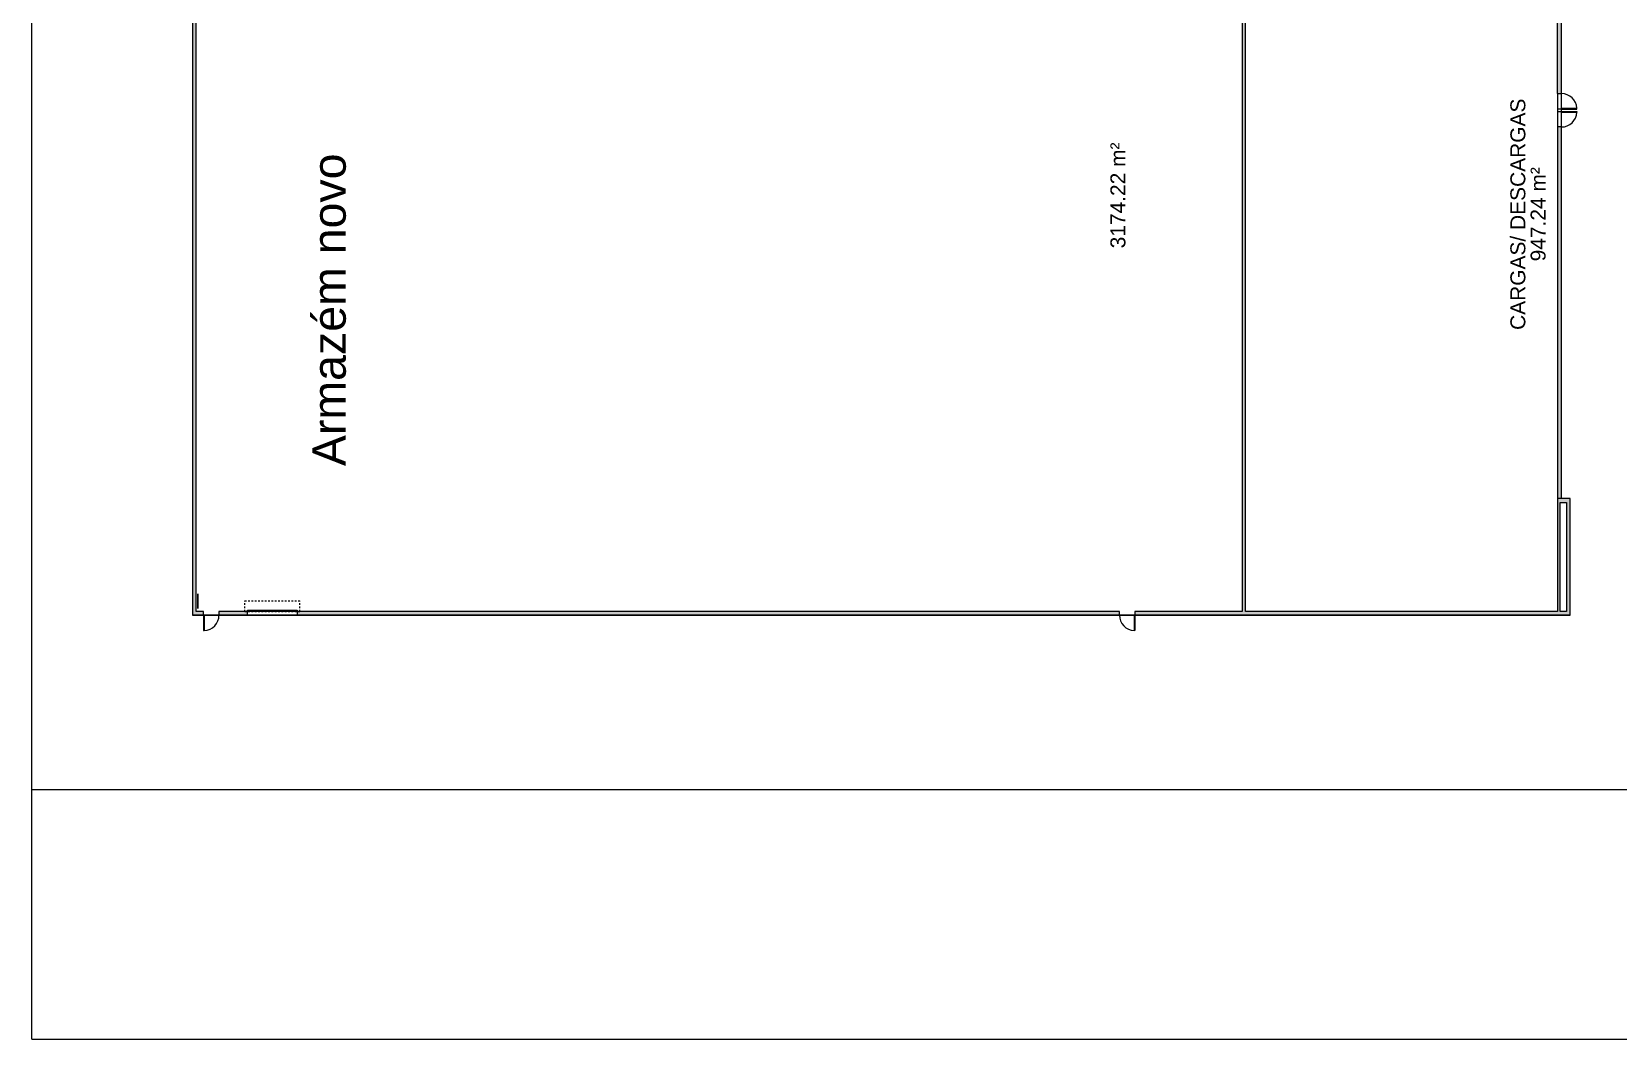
# Model space of a CAD drawing. Header units: millimetres. Extents: x -32 to 1412, y -324 to 2887.
# Drawn here: x 970.3 to 1065.6, y 1829 to 1889.6 of the extents above; entities that cross this region are included whole.
import ezdxf

# ---------------------------------------------------------------- set-up
doc = ezdxf.new("R2010")
doc.units = ezdxf.units.MM
doc.header["$LTSCALE"] = 0.5
doc.linetypes.add('Tracejado - 0_53_0_53', pattern=[0.00106, 0.00053, -0.00053])
doc.layers.get('0').update_dxf_attribs({"linetype": 'CONTINUOUS'})
for name, color, linetype, lineweight in [('Anotações', 7, 'CONTINUOUS', 5), ('Arq_Paredes', 7, 'CONTINUOUS', 5), ('Arq_Paredes_C', 7, 'CONTINUOUS', 9), ('Arq_pavimentos', 7, 'CONTINUOUS', 5), ('Arq_Portas', 7, 'CONTINUOUS', 5), ('Arq_Portas Folhas C', 7, 'CONTINUOUS', 9), ('arquitetura', 252, 'CONTINUOUS', 5), ('Simbologia', 5, 'CONTINUOUS', 18)]:
    doc.layers.add(name, color=color, linetype=linetype, lineweight=lineweight)
doc.layers.add('ESQUADRIA', color=7, linetype='CONTINUOUS')
doc.styles.add('Arial nw', font='ARIALN.TTF')
doc.styles.add('Arial_5', font='arial.ttf', dxfattribs={"height": 0.9})

msp = doc.modelspace()

# ---------------------------------------------------------------- hatches: boundary and pattern name
at = {"layer": 'Arq_Paredes'}
for points in [[(980.167, 1905.224), (979.941, 1905.224), (979.941, 1854.502), (980.167, 1854.502), (980.167, 1904.584)], [(1043.227, 1905.224), (1043.027, 1905.224), (1043.027, 1854.728), (1043.227, 1854.728), (1043.227, 1889.292)], [(1062.136, 1861.276), (1061.986, 1861.276), (1061.986, 1854.728), (1062.136, 1854.728)], [(1062.741, 1854.502), (1062.741, 1861.502), (1062.515, 1861.502), (1062.515, 1854.502)]]:
    msp.add_hatch(color=252, dxfattribs=at).paths.add_polyline_path(points, flags=0)
h = msp.add_hatch(color=252, dxfattribs=at)
h.dxf.hatch_style = 1
h.paths.add_polyline_path([(1061.986, 1904.525), (1061.986, 1903.473), (1062.212, 1903.473), (1062.212, 1904.525)])
h.paths.add_polyline_path([(1061.986, 1883.835), (1061.986, 1861.502), (1062.212, 1861.502), (1062.212, 1883.835)])
h.paths.add_polyline_path([(1061.986, 1896.273), (1061.986, 1896.123), (1061.986, 1885.838), (1062.212, 1885.838), (1062.212, 1896.273)])
h.paths.add_polyline_path([(1061.986, 1902.398), (1061.986, 1901.423), (1061.986, 1901.273), (1062.212, 1901.273), (1062.212, 1902.398)])
h.paths.add_polyline_path([(1062.515, 1861.502), (1061.986, 1861.502), (1061.986, 1861.276), (1062.515, 1861.276)])
h = msp.add_hatch(color=252, dxfattribs=at)
h.paths.add_polyline_path([(1062.515, 1854.728), (1036.586, 1854.728), (1036.586, 1854.502), (1062.515, 1854.502)], flags=0)
h.paths.add_polyline_path([(1035.656, 1854.502), (1035.656, 1854.728), (986.246, 1854.728), (986.246, 1854.502), (1033.424, 1854.502)], flags=0)
h.paths.add_polyline_path([(983.246, 1854.728), (981.537, 1854.728), (981.537, 1854.502), (983.246, 1854.502)], flags=0)
h.paths.add_polyline_path([(980.607, 1854.502), (980.607, 1854.728), (980.167, 1854.728), (980.167, 1854.502)], flags=0)

# ---------------------------------------------------------------- linework, layer by layer
at = {"color": 252}
for q in [(1061.986, 1896.123), (1061.986, 1883.835)]:
    msp.add_line((1061.986, 1885.838), q, dxfattribs=at)
at = {"layer": 'Arq_Paredes_C', "color": 252}
for p, q in [((980.167, 1854.728), (980.167, 1905.224)), ((1043.027, 1905.224), (1043.027, 1854.728)), ((1043.227, 1854.728), (1043.227, 1905.224)), ((1062.212, 1885.838), (1062.212, 1902.398)), ((1061.986, 1885.838), (1062.212, 1885.838)), ((1062.212, 1884.908), (1061.986, 1884.908)), ((1061.986, 1884.908), (1061.986, 1884.765)), ((1061.986, 1884.765), (1062.212, 1884.765)), ((1062.212, 1884.765), (1062.212, 1884.908)), ((1062.212, 1883.835), (1061.986, 1883.835)), ((1061.986, 1883.835), (1061.986, 1861.502)), ((1062.212, 1861.502), (1062.212, 1883.835)), ((1061.986, 1861.502), (1061.986, 1854.728)), ((1062.741, 1861.502), (1061.986, 1861.502)), ((1062.136, 1861.276), (1062.515, 1861.276)), ((1062.136, 1854.728), (1062.136, 1861.276)), ((1062.515, 1861.276), (1062.515, 1854.728)), ((1062.741, 1854.502), (1062.741, 1861.502)), ((979.941, 1854.584), (979.941, 1854.502)), ((979.941, 1854.502), (980.607, 1854.502)), ((980.607, 1854.728), (980.167, 1854.728)), ((980.607, 1854.502), (980.607, 1854.728)), ((983.246, 1854.728), (981.537, 1854.728)), ((981.537, 1854.728), (981.537, 1854.502)), ((981.537, 1854.502), (983.246, 1854.502)), ((983.246, 1854.502), (983.246, 1854.728)), ((1035.656, 1854.728), (986.246, 1854.728)), ((986.246, 1854.728), (986.246, 1854.502)), ((986.246, 1854.502), (1035.656, 1854.502)), ((1035.656, 1854.502), (1035.656, 1854.728)), ((1043.027, 1854.728), (1036.586, 1854.728)), ((1036.586, 1854.728), (1036.586, 1854.502)), ((1036.586, 1854.502), (1062.741, 1854.502)), ((1061.986, 1854.728), (1043.227, 1854.728)), ((1062.515, 1854.728), (1062.136, 1854.728))]:
    msp.add_line(p, q, dxfattribs=at)
at = {"layer": 'Arq_pavimentos', "color": 252}
for p, q in [((1062.212, 1884.908), (1062.212, 1885.838)), ((1062.212, 1883.835), (1062.212, 1884.765)), ((981.537, 1854.502), (980.607, 1854.502)), ((980.607, 1854.502), (981.537, 1854.502)), ((986.246, 1854.502), (983.246, 1854.502)), ((983.246, 1854.502), (986.246, 1854.502)), ((1036.586, 1854.503), (1035.656, 1854.503)), ((1035.656, 1854.502), (1036.586, 1854.502))]:
    msp.add_line(p, q, dxfattribs=at)
at = {"layer": 'Arq_Portas', "color": 252, "linetype": 'Tracejado - 0_53_0_53'}
for p, q in [((983.096, 1855.362), (986.396, 1855.362)), ((983.096, 1854.728), (983.096, 1855.362)), ((983.096, 1854.728), (986.396, 1854.728)), ((986.396, 1854.728), (986.396, 1855.362))]:
    msp.add_line(p, q, dxfattribs=at)
at = {"layer": 'Arq_Portas', "color": 252}
for centre, start, end in [((1062.212, 1884.908), 3.0763, 90), ((1062.212, 1884.765), 270, 356.9237), ((980.607, 1854.502), 273.0763, 0), ((1036.586, 1854.502), 180, 266.9237)]:
    msp.add_arc(centre, 0.932, start, end, dxfattribs=at)
at = {"layer": 'Arq_Portas Folhas C', "color": 252}
for p, q in [((1062.212, 1884.958), (1063.142, 1884.958)), ((1062.212, 1884.908), (1062.212, 1884.958)), ((1063.142, 1884.908), (1063.142, 1884.958)), ((1062.212, 1884.908), (1063.142, 1884.908)), ((1062.212, 1884.765), (1063.142, 1884.765)), ((1062.212, 1884.765), (1062.212, 1884.715)), ((1062.212, 1884.715), (1063.142, 1884.715)), ((1063.142, 1884.765), (1063.142, 1884.715)), ((980.607, 1854.502), (980.607, 1853.571)), ((980.607, 1854.502), (980.657, 1854.502)), ((980.657, 1854.502), (980.657, 1853.571)), ((983.246, 1854.804), (986.246, 1854.804)), ((983.246, 1854.728), (983.246, 1854.804)), ((986.246, 1854.728), (983.246, 1854.728)), ((986.246, 1854.804), (986.246, 1854.728)), ((1036.536, 1854.502), (1036.536, 1853.571)), ((1036.586, 1854.502), (1036.536, 1854.502)), ((1036.586, 1854.502), (1036.586, 1853.571)), ((980.607, 1853.571), (980.657, 1853.571)), ((1036.586, 1853.571), (1036.536, 1853.571))]:
    msp.add_line(p, q, dxfattribs=at)
at = {"layer": 'arquitetura', "color": 252}
for p, q in [((979.946, 1905.424), (979.946, 1854.524)), ((979.946, 1854.524), (1062.676, 1854.524))]:
    msp.add_line(p, q, dxfattribs=at)
at = {"layer": 'ESQUADRIA'}
for p, q in [((970.287, 1829.015), (970.287, 2081.312)), ((970.287, 1844.017), (1148.511, 1844.017)), ((970.287, 1829.015), (1148.511, 1829.015))]:
    msp.add_line(p, q, dxfattribs=at)
at = {"layer": 'Simbologia'}
for points in [[(980.267, 1854.893, 0), (980.267, 1855.778, 0)], [(980.267, 1855.778, 0), (980.267, 1854.893, 0)], [(980.267, 1855.778, 0), (980.267, 1854.893, 0)]]:
    msp.add_polyline3d(points, dxfattribs=at)

# ---------------------------------------------------------------- texts
at = {"insert": (988.172, 1872.847), "char_height": 2, "attachment_point": 5, "rotation": 90, "style": 'Arial nw'}
msp.add_mtext_dynamic_manual_height_columns('{\\fArial|b0|i0|c0|p34;Armazém novo}', width=29.85448, gutter_width=2, heights=[3.301], dxfattribs=at)
at = {"layer": 'Anotações', "color": 252, "char_height": 0.9, "attachment_point": 2, "rotation": 90, "line_spacing_factor": 0.941778, "style": 'Arial_5'}
for s, insert, width in [('CARGAS/ DESCARGAS', (1059.145, 1878.588), 16.5934), ('3174.22 m²', (1035.11, 1879.72), 7.60255), ('947.24 m²', (1060.362, 1878.588), 6.76517)]:
    msp.add_mtext(s, dxfattribs=dict(at, insert=insert, width=width))

doc.saveas('drawing.dxf')
